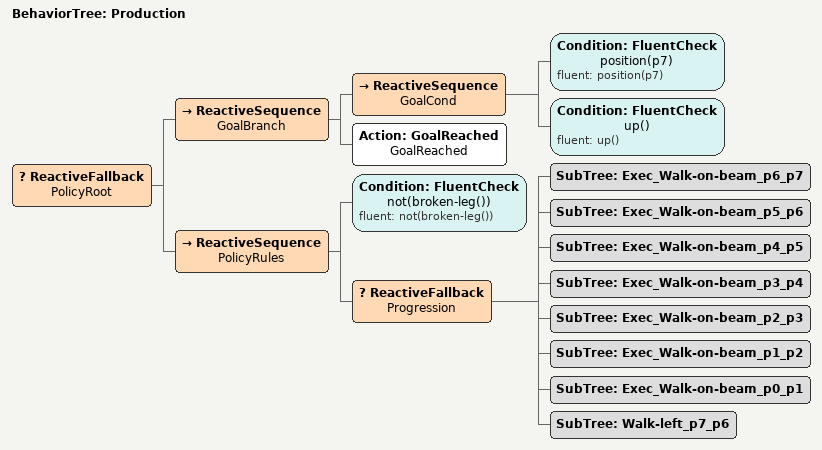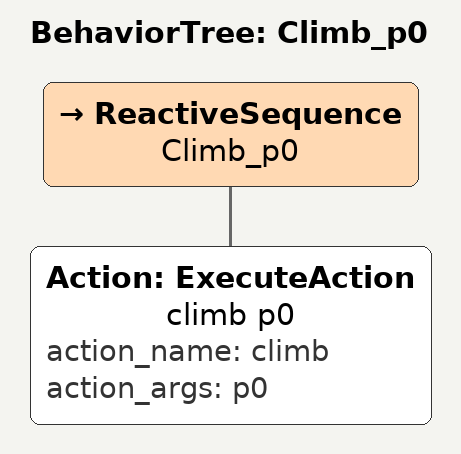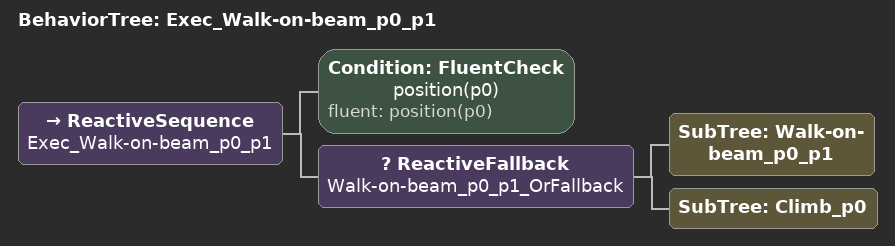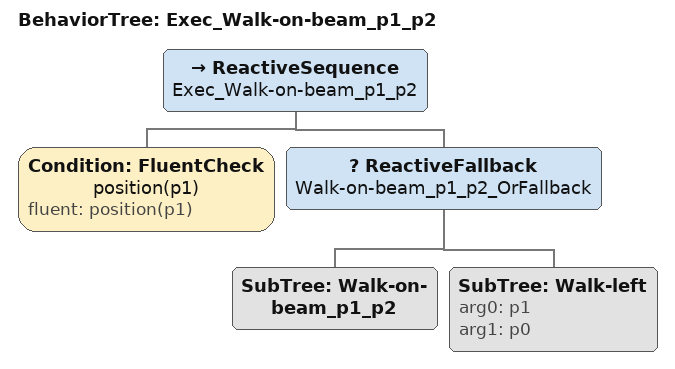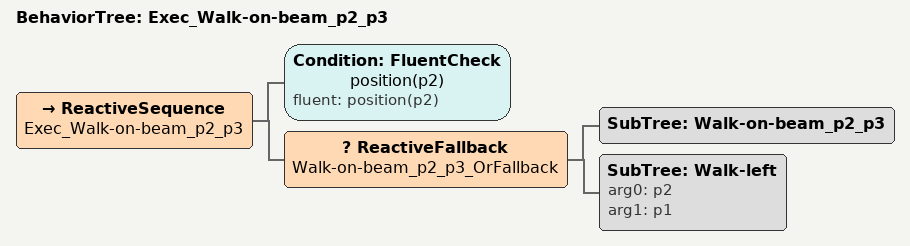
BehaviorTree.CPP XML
<BehaviorTree ID="Production">
  <ReactiveFallback name="PolicyRoot">
    <ReactiveSequence name="GoalBranch">
      <ReactiveSequence name="GoalCond">
        <Condition ID="FluentCheck" name="position(p7)" fluent="position(p7)"/>
        <Condition ID="FluentCheck" name="up()" fluent="up()"/>
      </ReactiveSequence>
      <Action ID="GoalReached" name="GoalReached"/>
    </ReactiveSequence>
    <ReactiveSequence name="PolicyRules">
      <Condition ID="FluentCheck" name="not(broken-leg())" fluent="not(broken-leg())"/>
      <ReactiveFallback name="Progression">
        <SubTree ID="Exec_Walk-on-beam_p6_p7"/>
        <SubTree ID="Exec_Walk-on-beam_p5_p6"/>
        <SubTree ID="Exec_Walk-on-beam_p4_p5"/>
        <SubTree ID="Exec_Walk-on-beam_p3_p4"/>
        <SubTree ID="Exec_Walk-on-beam_p2_p3"/>
        <SubTree ID="Exec_Walk-on-beam_p1_p2"/>
        <SubTree ID="Exec_Walk-on-beam_p0_p1"/>
        <SubTree ID="Walk-left_p7_p6"/>
      </ReactiveFallback>
    </ReactiveSequence>
  </ReactiveFallback>
</BehaviorTree>

<BehaviorTree ID="Climb_p0">
  <ReactiveSequence name="Climb_p0">
    <Action ID="ExecuteAction" name="climb p0" action_name="climb" action_args="p0"/>
  </ReactiveSequence>
</BehaviorTree>

<BehaviorTree ID="Exec_Walk-on-beam_p0_p1">
  <ReactiveSequence name="Exec_Walk-on-beam_p0_p1">
    <Condition ID="FluentCheck" name="position(p0)" fluent="position(p0)"/>
    <ReactiveFallback name="Walk-on-beam_p0_p1_OrFallback">
      <SubTree ID="Walk-on-beam_p0_p1"/>
      <SubTree ID="Climb_p0"/>
    </ReactiveFallback>
  </ReactiveSequence>
</BehaviorTree>

<BehaviorTree ID="Exec_Walk-on-beam_p1_p2">
  <ReactiveSequence name="Exec_Walk-on-beam_p1_p2">
    <Condition ID="FluentCheck" name="position(p1)" fluent="position(p1)"/>
    <ReactiveFallback name="Walk-on-beam_p1_p2_OrFallback">
      <SubTree ID="Walk-on-beam_p1_p2"/>
      <SubTree ID="Walk-left" arg0="p1" arg1="p0"/>
    </ReactiveFallback>
  </ReactiveSequence>
</BehaviorTree>

<BehaviorTree ID="Exec_Walk-on-beam_p2_p3">
  <ReactiveSequence name="Exec_Walk-on-beam_p2_p3">
    <Condition ID="FluentCheck" name="position(p2)" fluent="position(p2)"/>
    <ReactiveFallback name="Walk-on-beam_p2_p3_OrFallback">
      <SubTree ID="Walk-on-beam_p2_p3"/>
      <SubTree ID="Walk-left" arg0="p2" arg1="p1"/>
    </ReactiveFallback>
  </ReactiveSequence>
</BehaviorTree>
